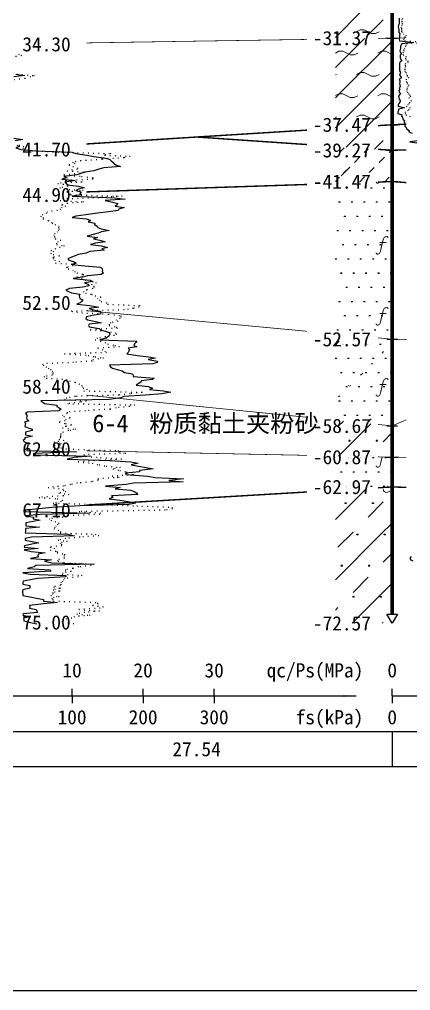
# Model space of a CAD drawing. Extents: x -37 to 3540, y -1485 to 297.
# Drawn here: x 1587.6 to 1642.7, y -579 to -442.3 of the extents above; entities that cross this region are included whole.
import ezdxf
from ezdxf.enums import TextEntityAlignment as Align

# ---------------------------------------------------------------- set-up
doc = ezdxf.new("R2010")
doc.units = 0
doc.linetypes.add('DOT', pattern=[6.35, 0, -6.35])
doc.layers.get('0').update_dxf_attribs({"linetype": 'CONTINUOUS'})
for name, color, linetype in [('CURVE', 200, 'CONTINUOUS'), ('FRAME', 7, 'CONTINUOUS'), ('HOLE', 41, 'CONTINUOUS'), ('RULER', 7, 'CONTINUOUS'), ('STRATUM', 241, 'CONTINUOUS')]:
    doc.layers.add(name, color=color, linetype=linetype)
doc.layers.add('HATCH', color=7, linetype='CONTINUOUS', lineweight=13)
doc.styles.add('ST', font='')
doc.styles.get('ST').set_extended_font_data('SimSun')
pattern_1 = [(45, (1618.6395, -594), (-4.24264, 4.24264), [10, 0]), (45, (1619.7005, -597.182), (-2.12132, 6.36396), [3, -3])]
pattern_2 = [(82.875, (1617.8049, -595.206), (0.000369, 10.000176), [0.0893, -80.5337]), (143.13, (1617.9059, -595.2818), (-29.999964, 20.000054), [0.12627, -49.87373]), (172.875, (1618.083, -595.304), (-70.000246, 9.99966), [0.17857, -80.44443]), (206.565, (1618.2615, -595.2147), (-9.9997, -9.99969), [0.19954, -22.16046]), (243.435, (1618.3508, -595.0363), (9e-06, -9.9997), [0.19954, -22.16146]), (255.964, (1618.44, -594.679), (-0.0002, -9.9995), [0.36813, -40.86287]), (255.964, (1618.75, -593.439), (-0.0002, -9.9995), [1.2784, -39.9526]), (255.964, (1618.8186, -593.165), (-0.0002, -9.9995), [0.28235, -40.94865]), (216.87, (1619.0088, -592.9108), (-9.999982, -10.000018), [0.12627, -49.87373]), (243.435, (1618.908, -592.9865), (9e-06, -9.9997), [0.19954, -22.16146]), (206.565, (1619.1873, -592.8215), (-9.9997, -9.99969), [0.19954, -22.16046]), (172.875, (1619.3645, -592.8437), (-70.000246, 9.99966), [0.17857, -80.44443]), (143.13, (1619.4655, -592.9194), (-29.999964, 20.000054), [0.12627, -49.87373]), (82.875, (1619.4544, -593.008), (0.000369, 10.000176), [0.0893, -80.5337]), (0, (1618.31, -593.66), (0, 10), [0.89286, -9.10714]), (0, (1618.6645, -594), (1, 2), [0, -1.75]), (0, (1618.6395, -593.975), (1, 2), [0, -1.75]), (0, (1618.6395, -594), (1, 2), [0, -1.75]), (0, (1618.6145, -594), (1, 2), [0, -1.75]), (0, (1618.6395, -594.025), (1, 2), [0, -1.75])]
pattern_3 = [(82.875, (1616.8033, -596.6533), (0.00081, 22.00039), [0.1964, -177.1742]), (143.13, (1617.0256, -596.82), (-65.99992, 44.00012), [0.2778, -109.7222]), (172.875, (1617.4154, -596.8687), (-154.00054, 21.99925), [0.3929, -176.9777]), (206.565, (1617.808, -596.672), (-21.99935, -21.9993), [0.439, -48.753]), (243.435, (1618.004, -596.28), (2e-05, -21.9993), [0.439, -48.7552]), (255.964, (1618.201, -595.494), (-0.00044, -21.9989), [0.81, -89.8983]), (255.964, (1618.883, -592.7656), (-0.00044, -21.9989), [2.8124, -87.8958]), (255.964, (1619.0335, -592.163), (-0.00044, -21.9989), [0.6212, -90.087]), (216.87, (1619.452, -591.6037), (-21.99996, -22.00004), [0.2778, -109.7222]), (243.435, (1619.23, -591.77), (2e-05, -21.9993), [0.439, -48.7552]), (206.565, (1619.845, -591.407), (-21.9994, -21.9993), [0.439, -48.753]), (172.875, (1620.2345, -591.456), (-154.00054, 21.99925), [0.3929, -176.9777]), (143.13, (1620.4567, -591.6228), (-65.99992, 44.00012), [0.2778, -109.7222]), (82.875, (1620.4324, -591.8177), (0.00081, 22.00039), [0.1964, -177.1742]), (0, (1617.914, -593.252), (0, 22), [1.9643, -20.0357]), (0, (1618.6945, -594), (2.2, 4.4), [0, -3.85]), (0, (1618.6395, -593.945), (2.2, 4.4), [0, -3.85]), (0, (1618.6395, -594), (2.2, 4.4), [0, -3.85]), (0, (1618.5845, -594), (2.2, 4.4), [0, -3.85]), (0, (1618.6395, -594.055), (2.2, 4.4), [0, -3.85])]

# ---------------------------------------------------------------- blocks, each defined once
blk = doc.blocks.new('Arrow')
for points in [[(-3.984779, 0.348623), (0, 0), (-3.189535, 0)], [(-3.189535, 0), (0, 0), (-3.984779, -0.348623)]]:
    blk.add_solid(points)

msp = doc.modelspace()

# ---------------------------------------------------------------- hatches: boundary and pattern name
at = {"layer": 'HATCH'}
h = msp.add_hatch(dxfattribs=at)
h.set_pattern_fill('YNFNT', color=251, style=0)
h.set_pattern_definition([(45, (1618.6395, -594), (-4.24264, 4.24264), [10, 0]), (45, (1619.7005, -597.182), (-2.12132, 6.36396), [3, -3]), (26.565, (1619.7136, -594.2536), (5.999823, 5.999812), [0.567, -12.849]), (0, (1619.1466, -594.2536), (0, 6), [0.567, -5.433]), (26.565, (1617.0582, -594), (5.999823, 5.999812), [0.567, -12.849]), (0, (1617.5653, -593.7464), (0, 6), [0.567, -5.433]), (153.435, (1619.1466, -594.2536), (-5.999818, -5e-06), [1.134, -12.2826]), (26.565, (1622.7136, -591.2536), (5.999823, 5.999812), [0.567, -12.849]), (0, (1622.1466, -591.2536), (0, 6), [0.567, -5.433]), (26.565, (1620.0582, -591), (5.999823, 5.999812), [0.567, -12.849]), (0, (1620.5653, -590.7464), (0, 6), [0.567, -5.433]), (153.435, (1622.1466, -591.2536), (-5.999818, -5e-06), [1.134, -12.2826])])
h.paths.add_polyline_path([(1640.07, -412.29), (1632.07, -412.39), (1632.07, -445.02), (1640.07, -444.89)])
h.paths.add_polyline_path([(1628, -446.38), (1637.56, -446.38), (1637.56, -443.45), (1628, -443.45)], flags=9)
h.paths.add_polyline_path([(1628, -413.78), (1637.56, -413.78), (1637.56, -410.85), (1628, -410.85)], flags=9)
h = msp.add_hatch(dxfattribs=at)
h.set_pattern_fill('YNNT', color=251, style=0)
h.set_pattern_definition([(45, (1618.6395, -594), (-2.12132, 2.12132), [10, 0]), (26.565, (1619.7136, -594.2536), (5.999823, 5.99981), [0.567, -12.849]), (0, (1619.1466, -594.2536), (0, 6), [0.567, -5.433]), (26.565, (1617.0582, -594), (5.999823, 5.99981), [0.567, -12.849]), (0, (1617.5653, -593.7464), (0, 6), [0.567, -5.433]), (153.435, (1619.1466, -594.2536), (-5.999818, -5e-06), [1.134, -12.2826]), (26.565, (1622.7136, -591.2536), (5.999823, 5.99981), [0.567, -12.849]), (0, (1622.1466, -591.2536), (0, 6), [0.567, -5.433]), (26.565, (1620.0582, -591), (5.999823, 5.99981), [0.567, -12.849]), (0, (1620.5653, -590.7464), (0, 6), [0.567, -5.433]), (153.435, (1622.1466, -591.2536), (-5.99982, -5e-06), [1.134, -12.2826])])
h.paths.add_polyline_path([(1640.07, -444.89), (1632.07, -445.02), (1632.07, -457.59), (1640.07, -457.09)])
h.paths.add_polyline_path([(1628, -458.58), (1637.56, -458.58), (1637.56, -455.65), (1628, -455.65)], flags=9)
h.paths.add_polyline_path([(1628, -446.38), (1637.56, -446.38), (1637.56, -443.45), (1628, -443.45)], flags=9)
h = msp.add_hatch(dxfattribs=at)
h.set_pattern_fill('FZNT', color=32, style=0)
h.set_pattern_definition(pattern_1)
h.paths.add_polyline_path([(1640.07, -457.09), (1632.07, -457.59), (1632.07, -460.15), (1640.07, -460.69)])
h.paths.add_polyline_path([(1628, -462.18), (1637.56, -462.18), (1637.56, -459.25), (1628, -459.25)], flags=9)
h.paths.add_polyline_path([(1628, -458.58), (1637.56, -458.58), (1637.56, -455.65), (1628, -455.65)], flags=9)
h = msp.add_hatch(dxfattribs=at)
h.set_pattern_fill('NZFT', color=52, style=0)
h.set_pattern_definition([(45, (1618.6395, -594), (-6e-07, 6.99998), [0.9473, -8.9522]), (45, (1620.0395, -592.6), (-6e-07, 6.99998), [0.9869, -8.9126]), (45, (1621.4395, -591.2), (-6e-07, 6.99998), [1.06018, -8.8393]), (45, (1622.8395, -589.8), (-6e-07, 6.99998), [0.94918, -8.95032]), (45, (1624.2395, -588.4), (-6e-07, 6.99998), [1.0365, -8.863]), (45, (1622.1395, -594), (-6e-07, 6.99998), [1.01335, -8.88615]), (45, (1623.5395, -592.6), (-6e-07, 6.99998), [1.07896, -12.12037]), (45, (1624.9395, -591.2), (-6e-07, 6.99998), [0.99882, -8.90067]), (45, (1619.3395, -589.8), (-4e-07, 6.99998), [1.05533, -8.84416]), (45, (1620.7395, -588.4), (-4e-07, 6.99998), [1.0365, -8.863])])
h.paths.add_polyline_path([(1640.07, -460.69), (1632.07, -460.15), (1632.07, -465.36), (1640.07, -465.09)])
h.paths.add_polyline_path([(1628, -466.58), (1637.55, -466.58), (1637.55, -463.66), (1628, -463.66)], flags=9)
h.paths.add_polyline_path([(1628, -462.18), (1637.56, -462.18), (1637.56, -459.25), (1628, -459.25)], flags=9)
h = msp.add_hatch(dxfattribs=at)
h.set_pattern_fill('FS', color=142, style=0)
h.set_pattern_definition(pattern_2)
h.paths.add_polyline_path([(1640.07, -465.09), (1632.07, -465.36), (1632.07, -486.54), (1640.07, -487.29)])
h.paths.add_polyline_path([(1628, -488.77), (1637.55, -488.77), (1637.55, -485.87), (1628, -485.87)], flags=9)
h.paths.add_polyline_path([(1628, -466.58), (1637.55, -466.58), (1637.55, -463.66), (1628, -463.66)], flags=9)
h = msp.add_hatch(dxfattribs=at)
h.set_pattern_fill('FS', color=142, style=0)
h.set_pattern_definition(pattern_2)
h.paths.add_polyline_path([(1640.07, -487.29), (1632.07, -486.54), (1632.07, -498.69), (1640.07, -499.49)])
h.paths.add_polyline_path([(1628, -500.98), (1637.56, -500.98), (1637.56, -498.05), (1628, -498.05)], flags=9)
h.paths.add_polyline_path([(1628, -488.77), (1637.55, -488.77), (1637.55, -485.87), (1628, -485.87)], flags=9)
h = msp.add_hatch(dxfattribs=at)
h.set_pattern_fill('SZFT', color=142, scale=2.2, style=0)
h.set_pattern_definition([(45, (1618.64, -594), (-2e-06, 15.4), [4.3383, -17.4406]), (45, (1624.828, -587.777), (-2e-06, 15.4), [4.386, -17.3928]), (45, (1629.788, -582.819), (-2e-06, 15.4), [3.99, -17.789]), (26.565, (1618.6395, -586.3), (15.4, 15.4), [0.2123, -34.2231]), (36.87, (1620.1795, -584.76), (15.4, 15.4), [0.435, -76.565]), (315, (1626.34, -578.653), (15.4, 3e-06), [0.0727, -21.7062]), (26.565, (1626.3395, -594), (15.4, 15.4), [0.3184, -34.117]), (26.565, (1627.8795, -592.46), (15.4, 15.4), [0.2316, -34.2038]), (90, (1628.65, -591.69), (-15.4, -1e-06), [0.0633, -15.3367]), (26.565, (1629.4195, -590.92), (15.4, 15.4), [0.2002, -68.6707]), (36.87, (1630.9595, -589.38), (15.4, 15.4), [0.2435, -76.7565]), (45, (1632.5, -587.84), (-5e-07, 15.4), [0.24, -21.5388]), (315, (1633.85, -586.195), (15.4, 3e-06), [0.0727, -21.7062]), (36.87, (1621.7195, -583.22), (15.4, 15.4), [0.2249, -76.7751]), (53.13, (1623.2595, -581.68), (30.8, 46.2), [0.2956, -76.7044]), (53.13, (1624.7995, -580.14), (30.8, 46.2), [0.2777, -76.7223])])
h.paths.add_polyline_path([(1640.07, -487.29), (1632.07, -486.54), (1632.07, -498.69), (1640.07, -499.49)])
h.paths.add_polyline_path([(1628, -500.98), (1637.56, -500.98), (1637.56, -498.05), (1628, -498.05)], flags=9)
h.paths.add_polyline_path([(1628, -488.77), (1637.55, -488.77), (1637.55, -485.87), (1628, -485.87)], flags=9)
h = msp.add_hatch(dxfattribs=at)
h.set_pattern_fill('FZNT', color=32, style=0)
h.set_pattern_definition(pattern_1)
h.paths.add_polyline_path([(1640.07, -499.49), (1632.07, -498.69), (1632.07, -503.73), (1640.07, -503.89)])
h.paths.add_polyline_path([(1628, -505.38), (1637.56, -505.38), (1637.56, -502.45), (1628, -502.45)], flags=9)
h.paths.add_polyline_path([(1628, -500.98), (1637.56, -500.98), (1637.56, -498.05), (1628, -498.05)], flags=9)
h = msp.add_hatch(dxfattribs=at)
h.set_pattern_fill('FS', color=32, scale=2.2, style=0)
h.set_pattern_definition(pattern_3)
h.paths.add_polyline_path([(1640.07, -499.49), (1632.07, -498.69), (1632.07, -503.73), (1640.07, -503.89)])
h.paths.add_polyline_path([(1628, -505.38), (1637.56, -505.38), (1637.56, -502.45), (1628, -502.45)], flags=9)
h.paths.add_polyline_path([(1628, -500.98), (1637.56, -500.98), (1637.56, -498.05), (1628, -498.05)], flags=9)
h = msp.add_hatch(dxfattribs=at)
h.set_pattern_fill('FS', color=142, style=0)
h.set_pattern_definition(pattern_2)
h.paths.add_polyline_path([(1640.07, -503.89), (1632.07, -503.73), (1632.07, -508.56), (1640.07, -508.09)])
h.paths.add_polyline_path([(1628, -509.58), (1637.56, -509.58), (1637.56, -506.65), (1628, -506.65)], flags=9)
h.paths.add_polyline_path([(1628, -505.38), (1637.56, -505.38), (1637.56, -502.45), (1628, -502.45)], flags=9)
h = msp.add_hatch(dxfattribs=at)
h.set_pattern_fill('FZNT', color=32, style=0)
h.set_pattern_definition(pattern_1)
h.paths.add_polyline_path([(1640.07, -508.09), (1632.07, -508.56), (1632.07, -527.29), (1640.07, -527.29), (1639.32, -525.99), (1640.07, -525.99)])
h.paths.add_polyline_path([(1628, -528.77), (1637.55, -528.77), (1637.55, -525.87), (1628, -525.87)], flags=9)
h.paths.add_polyline_path([(1628, -509.58), (1637.56, -509.58), (1637.56, -506.65), (1628, -506.65)], flags=9)
h = msp.add_hatch(dxfattribs=at)
h.set_pattern_fill('FS', color=32, scale=2.2, style=0)
h.set_pattern_definition(pattern_3)
h.paths.add_polyline_path([(1640.07, -508.09), (1632.07, -508.56), (1632.07, -527.29), (1640.07, -527.29), (1639.32, -525.99), (1640.07, -525.99)])
h.paths.add_polyline_path([(1628, -528.77), (1637.55, -528.77), (1637.55, -525.87), (1628, -525.87)], flags=9)
h.paths.add_polyline_path([(1628, -509.58), (1637.56, -509.58), (1637.56, -506.65), (1628, -506.65)], flags=9)

# ---------------------------------------------------------------- linework, layer by layer
at = {"layer": 'CURVE', "color": 30, "linetype": 'Continuous'}
for points in [[(1641.04, -442.09), (1641.07, -442.29), (1641.04, -442.49), (1641.04, -442.69), (1641.04, -442.89), (1640.97, -443.09), (1640.93, -443.29), (1640.94, -443.49), (1640.99, -443.69), (1640.99, -443.89), (1640.99, -444.09), (1641.14, -444.29), (1641.09, -444.49), (1641.11, -444.69), (1641.03, -444.89), (1641.07, -445.09), (1641.08, -445.29), (1643.11, -445.49), (1641.42, -445.69), (1641.27, -445.89), (1641.25, -446.09), (1641.26, -446.29), (1641.21, -446.49), (1641.15, -446.69), (1641.21, -446.89), (1641.36, -447.09), (1641.2, -447.29), (1641.18, -447.49), (1641.17, -447.69), (1641.31, -447.89), (1641.43, -448.09), (1641.13, -448.29), (1641.09, -448.49), (1641.11, -448.69), (1641.11, -448.89), (1641.12, -449.09), (1641.12, -449.29), (1641.09, -449.49), (1641.23, -449.69), (1641.18, -449.89), (1641.1, -450.09), (1641.25, -450.29), (1641.4, -450.49), (1641.07, -450.69), (1641.13, -450.89), (1641.13, -451.09), (1641.1, -451.29), (1641.13, -451.49), (1641.18, -451.69), (1641.04, -451.89), (1641.13, -452.09), (1641, -452.29), (1641.04, -452.49), (1641.3, -452.69), (1641.08, -452.89), (1640.98, -453.09), (1641, -453.29), (1641.03, -453.49), (1641.2, -453.69), (1641.13, -453.89), (1641, -454.09), (1640.91, -454.29), (1640.89, -454.49), (1641.8, -454.69), (1640.94, -454.89), (1640.94, -455.09), (1640.88, -455.29), (1640.88, -455.49), (1641.41, -455.69), (1641.4, -455.89), (1641.51, -456.09), (1641.58, -456.29), (1641.8, -456.49), (1641.73, -456.69), (1641.86, -456.89), (1641.86, -457.09), (1641.87, -457.29), (1642.05, -457.49), (1642.07, -457.69), (1642.48, -457.89), (1642.42, -458.09), (1642.89, -458.29)], [(1587.1, -449.96), (1588.35, -450.16), (1586.81, -450.36)], [(1586.81, -458.96), (1588.05, -459.16), (1587, -459.36)], [(1644.06, -459.29), (1642.55, -459.49), (1643.88, -459.69)], [(1587.2, -459.96), (1587.62, -460.16), (1587.1, -460.36), (1587.79, -460.56), (1589.91, -460.76), (1594.99, -460.96), (1595.52, -461.16), (1597.12, -461.36), (1598.02, -461.56), (1599.5, -461.76), (1600.25, -461.96), (1600.52, -462.16), (1600.73, -462.36), (1600.87, -462.56), (1601.26, -462.76), (1601.81, -462.96), (1599.45, -463.16), (1598.76, -463.36), (1598.06, -463.56), (1596.82, -463.76), (1596.25, -463.96), (1595.68, -464.16), (1593.84, -464.36), (1594.31, -464.56), (1593.56, -464.76), (1595.45, -464.96), (1593.99, -465.16), (1594.16, -465.36), (1594.29, -465.56), (1595.91, -465.76), (1596.69, -465.96), (1595.91, -466.16), (1595.53, -466.36), (1596.28, -466.56), (1596.09, -466.76), (1596.37, -466.96), (1595.02, -467.16), (1600.97, -467.36), (1602.49, -467.56), (1599.64, -467.76), (1600.52, -467.96), (1601.46, -468.16), (1601.36, -468.36), (1601.07, -468.56), (1602.33, -468.76), (1601.56, -468.96), (1601.5, -469.16), (1600.11, -469.36), (1598.57, -469.56), (1596.96, -469.76), (1595.51, -469.96), (1595.02, -470.16), (1597.02, -470.36), (1597.58, -470.56), (1597.27, -470.76), (1598.22, -470.96), (1598.18, -471.16), (1598.54, -471.36), (1598.61, -471.56), (1599.11, -471.76), (1600.24, -471.96), (1599.14, -472.16), (1598.67, -472.36), (1597.98, -472.56), (1597.14, -472.76), (1598.6, -472.96), (1598.03, -473.16), (1598.91, -473.36), (1599.66, -473.56), (1598.3, -473.76), (1597.61, -473.96), (1599.08, -474.16), (1600.01, -474.36), (1599.17, -474.56), (1599.5, -474.76), (1597.51, -474.96), (1596.99, -475.16), (1595.87, -475.36), (1595.44, -475.56), (1594.91, -475.76), (1594.38, -475.96), (1594.54, -476.16), (1595.21, -476.36), (1595.56, -476.56), (1594.96, -476.76), (1596.79, -476.96), (1598.99, -477.16), (1599.25, -477.36), (1599.27, -477.56), (1599.24, -477.76), (1599.42, -477.96), (1599.1, -478.16), (1597.22, -478.36), (1596.46, -478.56), (1595.17, -478.76), (1597.53, -478.96), (1597.86, -479.16), (1596.75, -479.36), (1597.24, -479.56), (1597.4, -479.76), (1596.52, -479.96), (1594.63, -480.16), (1594.11, -480.36), (1594.52, -480.56), (1594.94, -480.76), (1596.1, -480.96), (1596.01, -481.16), (1596.05, -481.36), (1596.08, -481.56), (1596.52, -481.76), (1596.31, -481.96), (1596.15, -482.16), (1595.68, -482.36), (1597.51, -482.56), (1598.76, -482.76), (1597.4, -482.96), (1597.99, -483.16), (1598.93, -483.36), (1599.05, -483.56), (1598.99, -483.76), (1597.85, -483.96), (1597.03, -484.16), (1596.93, -484.36), (1597.19, -484.56), (1598.12, -484.76), (1599.13, -484.96), (1597.42, -485.16), (1597.33, -485.36), (1597.39, -485.56), (1598.8, -485.76), (1599.02, -485.96), (1599.64, -486.16), (1600.23, -486.36), (1600.33, -486.56), (1600.21, -486.76), (1600.04, -486.96), (1599.8, -487.16), (1598.9, -487.36), (1604.11, -487.56), (1603.99, -487.76), (1603.8, -487.96), (1603.7, -488.16), (1604.13, -488.36), (1602.88, -488.56), (1603.08, -488.76), (1602.98, -488.96), (1602.89, -489.16), (1602.73, -489.36), (1604.21, -489.56), (1605.79, -489.76), (1606.76, -489.96), (1605.69, -490.16), (1607.03, -490.36), (1606.96, -490.56), (1606.35, -490.76), (1600.25, -490.96), (1600.39, -491.16), (1600.7, -491.36), (1601.36, -491.56), (1602.05, -491.76), (1602.36, -491.96), (1603.53, -492.16), (1603.6, -492.36), (1603.61, -492.56), (1606.57, -492.76), (1606.3, -492.96), (1604.75, -493.16), (1604.7, -493.36), (1604.31, -493.56), (1604.02, -493.76), (1605.69, -493.96), (1606.33, -494.16), (1605.9, -494.36), (1607.87, -494.56), (1608.9, -494.76), (1607.66, -494.96), (1605.34, -495.16), (1602.28, -495.36), (1601.85, -495.56), (1600.24, -495.76), (1590.61, -495.96), (1590.89, -496.16), (1591.13, -496.36), (1592.85, -496.56), (1592.87, -496.76), (1593.16, -496.96), (1593.48, -497.16), (1593.12, -497.36), (1588.73, -497.56), (1588.46, -497.76), (1588.65, -497.96), (1588.63, -498.16), (1588.56, -498.36), (1588.64, -498.56), (1588.91, -498.76), (1588.28, -498.96), (1588.45, -499.16), (1588.39, -499.36), (1588.37, -499.56), (1588.81, -499.76), (1589.36, -499.96), (1589.4, -500.16), (1588.43, -500.36), (1588.43, -500.56), (1588.45, -500.76), (1589.44, -500.96), (1588.36, -501.16), (1588.35, -501.36), (1588.12, -501.56), (1588.29, -501.76), (1588.81, -501.96), (1588.79, -502.16), (1588.77, -502.36), (1588.68, -502.56), (1588.68, -502.76), (1588.65, -502.96), (1595.63, -503.16), (1589.58, -503.36), (1589.59, -503.56), (1597.58, -503.76), (1595.31, -503.96), (1594.29, -504.16), (1600.3, -504.36), (1603.27, -504.56), (1604.32, -504.76), (1603.32, -504.96), (1604.35, -505.16), (1605.41, -505.36), (1606.42, -505.56), (1604.51, -505.76), (1604.5, -505.96), (1602.53, -506.16), (1602.56, -506.36), (1605.67, -506.56), (1606.67, -506.76), (1610.68, -506.96), (1608.64, -507.16), (1610.64, -507.36), (1603.66, -507.56), (1602.62, -507.76), (1599.7, -507.96), (1601.78, -508.16), (1601.06, -508.36), (1603.27, -508.56), (1603.83, -508.76), (1604.1, -508.96), (1604.26, -509.16), (1600.54, -509.36), (1600.76, -509.56), (1600.21, -509.76), (1601.73, -509.96), (1602.84, -510.16), (1603.94, -510.36), (1603.01, -510.56), (1596.13, -510.76), (1592.2, -510.96), (1590.31, -511.16), (1588.38, -511.36), (1588.44, -511.56), (1597.47, -511.76), (1590.5, -511.96), (1588.53, -512.16), (1589.56, -512.36), (1589.54, -512.56), (1590.53, -512.76), (1589.53, -512.96), (1588.5, -513.16), (1588.48, -513.36), (1588.47, -513.56), (1590.43, -513.76), (1588.45, -513.96), (1588.46, -514.16), (1588.42, -514.36), (1588.41, -514.56), (1594.42, -514.76), (1595.36, -514.96), (1589.3, -515.16), (1588.38, -515.36), (1588.39, -515.56), (1589.37, -515.76), (1590.34, -515.96), (1589.32, -516.16), (1588.32, -516.36), (1588.27, -516.56), (1590.23, -516.76), (1588.25, -516.96), (1589.23, -517.16), (1591.22, -517.36), (1590.23, -517.56), (1590.2, -517.76), (1590.23, -517.96), (1589.13, -518.16), (1592.1, -518.36), (1591.13, -518.56), (1592.13, -518.76), (1598.09, -518.96), (1589.85, -519.16), (1589.64, -519.36), (1588.72, -519.56), (1591.93, -519.76), (1591.99, -519.96), (1588.06, -520.16), (1589.11, -520.36), (1594.13, -520.56), (1594.13, -520.76), (1590.15, -520.96), (1589.13, -521.16), (1588.1, -521.36), (1588.07, -521.56), (1588.05, -521.76), (1589.07, -521.96), (1589.05, -522.16), (1589.04, -522.36), (1588.05, -522.56), (1588.01, -522.76), (1588.03, -522.96), (1588.05, -523.16), (1588.08, -523.36), (1589.04, -523.56), (1589.97, -523.76), (1590.99, -523.96), (1590.99, -524.16), (1592.96, -524.36), (1590.97, -524.56), (1589.01, -524.76), (1589.04, -524.96), (1589.02, -525.16), (1589.96, -525.36), (1590.05, -525.56), (1590.11, -525.76), (1588.1, -525.96), (1588.06, -526.16), (1589.13, -526.36), (1588.15, -526.56), (1588.2, -526.76), (1588.2, -526.96), (1589.13, -527.16), (1590.04, -527.36)], [(1642.72, -517.89), (1642.62, -518.09), (1642.6, -518.29), (1642.96, -518.49)]]:
    msp.add_lwpolyline(points, dxfattribs=at)
at = {"layer": 'CURVE', "color": 100, "linetype": 'DOT', "ltscale": 0.1}
for points in [[(1641.5, -442.09), (1641.45, -442.29), (1641.44, -442.49), (1641.44, -442.69), (1641.54, -442.89), (1641.43, -443.09), (1641.3, -443.29), (1641.38, -443.49), (1641.38, -443.69), (1641.37, -443.89), (1641.41, -444.09), (1641.64, -444.29), (1642.03, -444.49), (1641.92, -444.69), (1641.77, -444.89), (1641.68, -445.09), (1641.84, -445.29), (1645.08, -445.49), (1642.12, -445.69), (1642, -445.89), (1641.93, -446.09), (1641.84, -446.29), (1641.71, -446.49), (1641.73, -446.69), (1641.61, -446.89), (1641.56, -447.09), (1641.64, -447.29), (1642.05, -447.49), (1641.94, -447.69), (1641.93, -447.89), (1642.28, -448.09), (1642.31, -448.29), (1641.94, -448.49), (1641.89, -448.69), (1641.93, -448.89), (1641.89, -449.09), (1641.85, -449.29), (1641.87, -449.49), (1641.97, -449.69), (1642.05, -449.89), (1642.17, -450.09), (1642.16, -450.29), (1642.43, -450.49), (1642.03, -450.69), (1642.06, -450.89), (1642.12, -451.09), (1642.15, -451.29), (1642.44, -451.49), (1642.31, -451.69), (1642.2, -451.89), (1642.11, -452.09), (1642.1, -452.29), (1642.2, -452.49), (1642.34, -452.69), (1642.53, -452.89), (1642.69, -453.09), (1642.43, -453.29), (1642.96, -453.49)], [(1587.48, -447.16), (1587.88, -447.36), (1586.53, -447.56)], [(1587.2, -449.96), (1589.64, -450.16), (1589.15, -450.36), (1588.39, -450.56), (1586.88, -450.76)], [(1642.78, -453.69), (1642.53, -453.89), (1642.46, -454.09), (1642.33, -454.29), (1642.04, -454.49), (1642.58, -454.69), (1642.43, -454.89), (1642.33, -455.09), (1641.9, -455.29), (1641.87, -455.49), (1642.01, -455.69), (1642.51, -455.89), (1642.79, -456.09)], [(1587.53, -459.96), (1588.15, -460.16), (1588.09, -460.36), (1588.24, -460.56), (1589.33, -460.76), (1593.57, -460.96), (1600.48, -461.16), (1599.57, -461.36), (1603.16, -461.56), (1602.29, -461.76), (1599.21, -461.96), (1596.24, -462.16), (1595.07, -462.36), (1595.39, -462.56), (1594.55, -462.76), (1595.09, -462.96), (1595.76, -463.16), (1595.73, -463.36), (1594.3, -463.56), (1596.95, -463.76), (1596.14, -463.96), (1593.84, -464.16), (1596.33, -464.36), (1597.96, -464.56), (1597.94, -464.76), (1594.02, -464.96), (1596.4, -465.16), (1592.99, -465.36), (1594.66, -465.56), (1594.38, -465.76), (1593.28, -465.96), (1593.84, -466.16), (1596.55, -466.36), (1594.28, -466.56), (1594.69, -466.76), (1594.8, -466.96), (1602.05, -467.16), (1598.78, -467.36), (1593.84, -467.56), (1593.34, -467.76), (1596.61, -467.96), (1594.35, -468.16), (1593.49, -468.36), (1594.07, -468.56), (1593.58, -468.76), (1593.35, -468.96), (1592.93, -469.16), (1591.55, -469.36), (1591.41, -469.56), (1590.89, -469.76), (1590.57, -469.96), (1590.95, -470.16), (1590.87, -470.36), (1591.63, -470.56), (1592.12, -470.76), (1592.15, -470.96), (1592.59, -471.16), (1593.14, -471.36), (1593.07, -471.56), (1593.14, -471.76), (1593.13, -471.96), (1592.97, -472.16), (1592.55, -472.36), (1592.45, -472.56), (1592.5, -472.76), (1592.57, -472.96), (1592.62, -473.16), (1593.44, -473.36), (1593.03, -473.56), (1592.82, -473.76), (1592.79, -473.96), (1593.91, -474.16), (1593.33, -474.36), (1592.66, -474.56), (1592.01, -474.76), (1592.39, -474.96), (1591.95, -475.16), (1592.35, -475.36), (1593.22, -475.56), (1592.31, -475.76), (1592.37, -475.96), (1592.54, -476.16), (1593.22, -476.36), (1592.67, -476.56), (1595.38, -476.76), (1595.17, -476.96), (1594.21, -477.16), (1594.47, -477.36), (1595.09, -477.56), (1595.34, -477.76), (1595.68, -477.96), (1596.57, -478.16), (1597.22, -478.36), (1595.6, -478.56), (1596.3, -478.76), (1596.82, -478.96), (1597.89, -479.16), (1598.41, -479.36), (1597.74, -479.56), (1598.05, -479.76), (1598.11, -479.96), (1597.9, -480.16), (1597.08, -480.36), (1596.56, -480.56), (1596.89, -480.76), (1597.73, -480.96), (1598.25, -481.16), (1599.03, -481.36), (1598.56, -481.56), (1598.86, -481.76), (1599.08, -481.96), (1599.83, -482.16), (1600.01, -482.36), (1604.55, -482.56), (1604.45, -482.76), (1603.62, -482.96), (1602.32, -483.16), (1594.94, -483.36), (1596.36, -483.56), (1600.13, -483.76), (1601.81, -483.96), (1601.9, -484.16), (1601.76, -484.36), (1601.19, -484.56), (1601.46, -484.76), (1600.46, -484.96), (1600.24, -485.16), (1600.22, -485.36), (1601.19, -485.56), (1601.38, -485.76), (1597.55, -485.96), (1599.67, -486.16), (1601.06, -486.36), (1601.26, -486.56), (1600.95, -486.76), (1599.73, -486.96), (1598.56, -487.16), (1598.23, -487.36), (1598.96, -487.56), (1599.63, -487.76), (1600, -487.96), (1601.01, -488.16), (1601.67, -488.36), (1598.59, -488.56), (1599.24, -488.76), (1599.59, -488.96), (1599.87, -489.16), (1593.95, -489.36), (1597.27, -489.56), (1598.24, -489.76), (1599.44, -489.96), (1598.01, -490.16), (1597.81, -490.36), (1595.22, -490.56), (1590.82, -490.76), (1590.93, -490.96), (1591.3, -491.16), (1591.62, -491.36), (1591.98, -491.56), (1592.2, -491.76), (1592.27, -491.96), (1592.27, -492.16), (1592.21, -492.36), (1591.01, -492.56), (1591.37, -492.76), (1594.19, -492.96), (1594.64, -493.16), (1595.37, -493.36), (1595.97, -493.56), (1596.31, -493.76), (1596.43, -493.96), (1596.57, -494.16), (1597.14, -494.36), (1596.66, -494.56), (1604.88, -494.76), (1603.17, -494.96), (1601.58, -495.16), (1595.46, -495.36), (1594.25, -495.56), (1593.95, -495.76), (1597.03, -495.96), (1596.13, -496.16), (1594.38, -496.36), (1603.82, -496.56), (1603.08, -496.76), (1601.19, -496.96), (1600.34, -497.16), (1596.89, -497.36), (1594.31, -497.56), (1594.3, -497.76), (1593.64, -497.96), (1593.82, -498.16), (1594.73, -498.36), (1594.1, -498.56), (1594.02, -498.76), (1593.18, -498.96), (1594.06, -499.16), (1594.94, -499.36), (1594.14, -499.56), (1593.66, -499.76), (1595.48, -499.96), (1594.48, -500.16), (1593.73, -500.36), (1593.42, -500.56), (1593.39, -500.76), (1593.38, -500.96), (1593.35, -501.16), (1593.12, -501.36), (1593.83, -501.56), (1592.42, -501.76), (1593.43, -501.96), (1593.35, -502.16), (1592.35, -502.36), (1593.4, -502.56), (1594.43, -502.76), (1601.48, -502.96), (1601.53, -503.16), (1602.57, -503.36), (1596.66, -503.56), (1596.97, -503.76), (1599, -503.96), (1601.96, -504.16), (1598.89, -504.36), (1595.84, -504.56), (1597.82, -504.76), (1598.8, -504.96), (1599.78, -505.16), (1601.78, -505.36), (1600.74, -505.56), (1601.71, -505.76), (1602.66, -505.96), (1602.67, -506.16), (1603.63, -506.36), (1600.64, -506.56), (1601.64, -506.76), (1598.67, -506.96), (1598.68, -507.16), (1597.72, -507.36), (1595.75, -507.56), (1594.77, -507.76), (1593.8, -507.96), (1591.63, -508.16), (1593.66, -508.36), (1593.73, -508.56), (1594.14, -508.76), (1593.14, -508.96), (1594.55, -509.16), (1593.76, -509.36), (1590.36, -509.56), (1592.9, -509.76), (1593.67, -509.96), (1593.47, -510.16), (1592.34, -510.36), (1599.14, -510.56), (1604.1, -510.76), (1609.11, -510.96), (1609.12, -511.16), (1608.12, -511.36), (1596.01, -511.56), (1599.02, -511.76), (1598.91, -511.96), (1593.75, -512.16), (1593.7, -512.36), (1591.82, -512.56), (1592.01, -512.76), (1592.58, -512.96), (1593.18, -513.16), (1592.99, -513.36), (1592.76, -513.56), (1592.57, -513.76), (1592.44, -513.96), (1593, -514.16), (1593.37, -514.36), (1593.33, -514.56), (1598.24, -514.76), (1598.79, -514.96), (1596.12, -515.16), (1594.08, -515.36), (1593.03, -515.56), (1594.31, -515.76), (1593.31, -515.96), (1593.5, -516.16), (1593.55, -516.36), (1591.93, -516.56), (1592.52, -516.76), (1591.92, -516.96), (1592.89, -517.16), (1592.9, -517.36), (1593.92, -517.56), (1593.91, -517.76), (1593.83, -517.96), (1593.94, -518.16), (1592.95, -518.36), (1593, -518.56), (1593.9, -518.76), (1598.01, -518.96), (1597.69, -519.16), (1595.93, -519.36), (1595.1, -519.56), (1594.01, -519.76), (1594.87, -519.96), (1593.75, -520.16), (1593.6, -520.36), (1596.36, -520.56), (1595.87, -520.76), (1593.96, -520.96), (1593.85, -521.16), (1593.67, -521.36), (1593.46, -521.56), (1593.41, -521.76), (1593.38, -521.96), (1592.39, -522.16), (1593.35, -522.36), (1592.35, -522.56), (1593.33, -522.76), (1592.31, -522.96), (1592.31, -523.16), (1592.02, -523.36), (1593.19, -523.56), (1592.15, -523.76), (1592.26, -523.96), (1592.39, -524.16), (1598.52, -524.36), (1598.67, -524.56), (1597.87, -524.76), (1599.36, -524.96), (1598.97, -525.16), (1595.95, -525.36), (1598.86, -525.56), (1596.8, -525.76), (1595.66, -525.96), (1597.49, -526.16), (1595.35, -526.36), (1594.95, -526.56), (1593.74, -526.76), (1593.57, -526.96), (1593.69, -527.16), (1595.69, -527.36)]]:
    msp.add_lwpolyline(points, dxfattribs=at)
at = {"layer": 'FRAME', "linetype": 'Continuous'}
msp.add_line((1483.01, -579), (2018.64, -579), dxfattribs=at)
at = {"layer": 'HOLE', "linetype": 'Continuous', "const_width": 0.5}
msp.add_lwpolyline([(1640.07, -377.29), (1640.07, -525.99)], dxfattribs=at)
at = {"layer": 'HOLE', "linetype": 'Continuous'}
for points in [[(1639.32, -444.89), (1640.82, -444.89)], [(1639.32, -457.09), (1640.82, -457.09)], [(1639.32, -460.69), (1640.82, -460.69)], [(1639.32, -465.09), (1640.82, -465.09)], [(1639.32, -487.29), (1640.82, -487.29)], [(1639.32, -499.49), (1640.82, -499.49)], [(1639.32, -503.89), (1640.82, -503.89)], [(1639.32, -508.09), (1640.82, -508.09)]]:
    msp.add_lwpolyline(points, dxfattribs=at)
msp.add_lwpolyline([(1639.32, -525.99), (1640.82, -525.99), (1640.07, -527.29)], close=True, dxfattribs=at)
at = {"layer": 'RULER', "linetype": 'Continuous'}
for points in [[(1595, -537.51), (1595, -536.51)], [(1605, -537.51), (1605, -536.51)], [(1615, -537.51), (1615, -536.51)], [(1640.07, -537.51), (1640.07, -536.51)], [(1585, -537.51), (1635, -537.51)], [(1595, -537.51), (1595, -538.51)], [(1605, -537.51), (1605, -538.51)], [(1615, -537.51), (1615, -538.51)], [(1640.07, -537.51), (1690.07, -537.51)], [(1640.07, -537.51), (1640.07, -538.51)], [(1585, -542.51), (1640.07, -542.51), (1640.07, -547.51), (1585, -547.51)], [(1640.07, -542.51), (1694.61, -542.51), (1694.61, -547.51), (1640.07, -547.51)]]:
    msp.add_lwpolyline(points, dxfattribs=at)
at = {"layer": 'STRATUM', "linetype": 'Continuous'}
for points, const_width in [([(1597, -445.57), (1612.53, -445.32), (1628.07, -445.08)], 0.1), ([(1638.07, -444.92), (1640.07, -444.89), (1642.07, -444.85)], 0.1), ([(1597, -459.8), (1612.53, -458.82), (1628.07, -457.85)], 0.2), ([(1638.07, -457.22), (1640.07, -457.09), (1642.07, -457.02)], 0.2), ([(1612.53, -458.82), (1626.3, -459.76), (1628.07, -459.88)], 0.2), ([(1638.07, -460.55), (1640.07, -460.69), (1642.07, -460.63)], 0.2), ([(1597, -466.55), (1612.53, -466.02), (1628.07, -465.5)], 0.2), ([(1638.07, -465.16), (1640.07, -465.09), (1642.07, -465.24)], 0.2), ([(1597, -483.27), (1612.53, -484.72), (1628.07, -486.17)], 0.1), ([(1638.07, -487.1), (1640.07, -487.29), (1642.07, -487.33)], 0.1), ([(1597, -495.16), (1612.53, -496.72), (1628.07, -498.28)], 0.1), ([(1638.07, -499.29), (1640.07, -499.49), (1642.07, -498.63)], 0.1), ([(1597, -503), (1612.53, -503.32), (1628.07, -503.64)], 0.1), ([(1638.07, -503.85), (1640.07, -503.89), (1642.07, -503.91)], 0.1), ([(1638.07, -508.21), (1640.07, -508.09), (1642.07, -508.15)], 0.2), ([(1597, -510.64), (1612.53, -509.72), (1628.07, -508.8)], 0.2)]:
    msp.add_lwpolyline(points, dxfattribs=dict(at, const_width=const_width))

# ---------------------------------------------------------------- block references
at = {"layer": 'RULER', "xscale": 0.5, "yscale": 0.5, "zscale": 0.5}
msp.add_blockref('Arrow', (1635, -537.51), dxfattribs=at)

# ---------------------------------------------------------------- texts
at = {"layer": 'HOLE', "style": 'ST'}
for s, p in [('-31.37', (1637.07, -444.89)), ('-37.47', (1637.07, -457.09)), ('-39.27', (1637.07, -460.69)), ('-41.47', (1637.07, -465.09)), ('-52.57', (1637.07, -487.29)), ('-58.67', (1637.07, -499.49)), ('-60.87', (1637.07, -503.89)), ('-62.97', (1637.07, -508.09)), ('-72.57', (1637.07, -527.29))]:
    msp.add_text(s, height=2, dxfattribs=at).set_placement(p, align=Align.MIDDLE_RIGHT)
for s, p in [('34.30', (1588, -445.76)), ('41.70', (1588, -460.56)), ('44.90', (1588, -466.96)), ('52.50', (1588, -482.16)), ('58.40', (1588, -493.96)), ('62.80', (1588, -502.76)), ('67.10', (1588, -511.36)), ('75.00', (1588, -527.16))]:
    msp.add_text(s, height=2, dxfattribs=at).set_placement(p, align=Align.MIDDLE_LEFT)
at = {"layer": 'RULER', "style": 'ST'}
for s, p in [('10', (1595, -535.51)), ('20', (1605, -535.51)), ('30', (1615, -535.51)), ('0', (1640.07, -535.51))]:
    msp.add_text(s, height=2, dxfattribs=at).set_placement(p, align=Align.BOTTOM_CENTER)
msp.add_text('qc/Ps(MPa)', height=2, dxfattribs=at).set_placement((1636, -535.51), align=Align.BOTTOM_RIGHT)
for s, p in [('100', (1595, -539.51)), ('200', (1605, -539.51)), ('300', (1615, -539.51)), ('0', (1640.07, -539.51))]:
    msp.add_text(s, height=2, dxfattribs=at).set_placement(p, align=Align.TOP_CENTER)
msp.add_text('fs(kPa)', height=2, dxfattribs=at).set_placement((1636, -539.51), align=Align.TOP_RIGHT)
msp.add_text('27.54', height=2, dxfattribs=at).set_placement((1612.53, -545.01), align=Align.MIDDLE_CENTER)
at = {"layer": 'STRATUM', "style": 'ST'}
for s, p in [('粉质黏土夹粉砂', (1605.85, -499.13)), ('6-4', (1597.85, -499.13))]:
    msp.add_text(s, height=2.5, dxfattribs=at).set_placement(p, align=Align.MIDDLE_LEFT)

doc.saveas('drawing.dxf')
